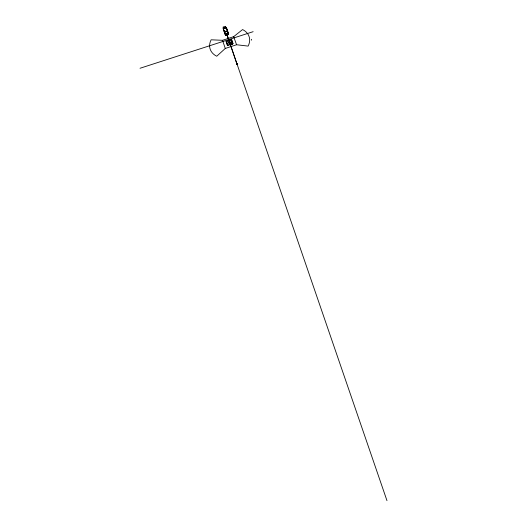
<?xml version="1.0" encoding="UTF-8"?>
<svg xmlns="http://www.w3.org/2000/svg" width="527" height="527" viewBox="0 0 527 527"><rect width="100%" height="100%" fill="white"/><g stroke="black" fill="none" stroke-linecap="round" stroke-linejoin="round"><path stroke-width="0.79" d="M226.511 33.919L225.931 34.018L226.267 35.098L227.736 34.663L227.381 33.524L225.931 34.018C226.551 36.646 225.721 33.227 227.381 33.524C224.943 34.525 226.656 33.695 226.953 33.715C227.44 33.735 226.86 34.644 226.953 34.868L227.15 34.413M227.295 33.985L227.381 33.524L227.736 34.663M226.722 34.604L226.267 35.098L227.717 34.604L227.275 34.229M231.399 43.425L231.834 42.628L231.985 43.142L231.399 43.425L231.221 42.931L231.834 42.628M227.697 35.619L226.281 34.084M227.736 35.546L227.117 35.276M236.682 64.399L237.19 63.727L237.321 64.208L236.682 64.399L236.524 63.925L237.19 63.727M224.877 33.781L223.158 28.451L226.32 27.391L228.046 32.72L226.32 27.391L223.659 28.636L223.158 28.451L225.543 35.362L228.461 34.36L228.039 33.017L225.121 34.018L225.543 35.362M236.933 64.063L227.262 35.395M225.286 48.451L216.729 56.231A20.309 14.684 -17.2 0 1 211.116 39.795L222.506 40.309L233.665 36.666L242.585 29.565A20.309 14.684 -17.2 0 1 248.125 46.099L236.564 44.749L225.286 48.451L222.506 40.309M226.854 34.584L226.267 35.098L226.63 34.782M226.966 33.814L227.381 33.524L226.841 33.807M231.281 43.82L232.104 43.352C233.678 44.769 230.121 42.977 231.682 44.4L232.512 43.925M226.32 27.391L223.659 28.636L223.152 27.114L225.477 26.35L225.978 27.839L223.646 28.603M224.258 30.408L223.804 30.559L224.173 30.237M229.68 42.575L232.17 41.752L232.789 43.557L230.292 44.373L228.784 40.684L226.287 41.495L226.906 43.3L229.403 42.489M231.557 39.604L226.123 41.376M227.526 45.454L232.954 43.682M140.024 68.266L253.138 31.686M227.051 34.492L227.407 34.433M226.412 33.998L225.931 34.018L226.261 34.281M226.333 34.09L225.931 34.018L226.287 34.183M227.223 34.327L227.717 34.611L227.025 34.848M232.526 43.978L232.104 43.352M226.307 28.392L226.972 29.492M251.623 40.19L251.326 39.288M227.855 32.536L227.427 31.192L224.515 32.193L224.95 33.576L224.515 32.193L227.44 31.192L228.461 34.36M224.528 32.239L225.121 34.018M233.665 36.666L236.564 44.749M226.037 41.495L227.387 45.414M231.696 39.644L233.039 43.563M226.61 33.728L386.976 500.65M225.477 26.35L225.839 27.45M223.152 27.114L223.685 28.768M227.796 31.91L227.407 30.658L224.238 31.719L224.627 32.97M232.117 41.593L229.627 42.417L229.008 40.612L231.498 39.795L232.117 41.593M230.075 44.446L227.585 45.263L226.959 43.458L229.456 42.647L230.075 44.446"/></g></svg>
